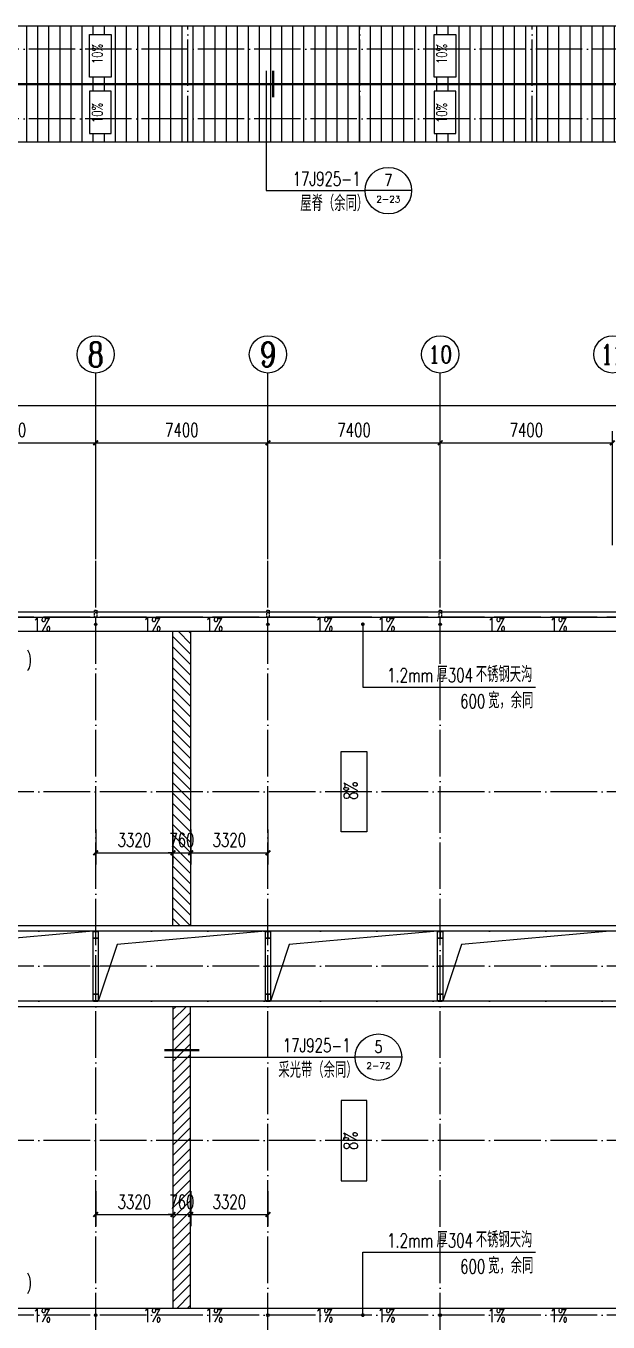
# Model space of a CAD drawing. Extents: x 13276711 to 13543385, y -848943 to -68012.
# Drawn here: x 13395188 to 13420196, y -515042 to -459322 of the extents above; entities that cross this region are included whole.
import ezdxf
from ezdxf.enums import TextEntityAlignment as Align

# ---------------------------------------------------------------- set-up
doc = ezdxf.new("R2010")
doc.units = 0
doc.header["$LTSCALE"] = 1000
doc.header["$MEASUREMENT"] = 0
doc.linetypes.add('DASH', pattern=[0.35, 0.25, -0.1])
doc.linetypes.add('DOTE', pattern=[2.42, 2, -0.2, 0.02, -0.2])
for name, color, linetype in [('AXIS', 3, 'Continuous'), ('AXIS_TEXT', 7, 'Continuous'), ('COLUMN', 2, 'Continuous'), ('DIM_IDEN', 3, 'Continuous'), ('DIM_LEAD', 3, 'Continuous'), ('DIM_SYMB', 3, 'Continuous'), ('DOTE', 1, 'DOTE'), ('PUB_DIM', 3, 'Continuous'), ('PUB_TEXT', 7, 'Continuous'), ('WALL-PARAPET', 6, 'Continuous'), ('填充', 251, 'Continuous'), ('采光带', 4, 'Continuous'), ('雨水管', 4, 'Continuous')]:
    doc.layers.add(name, color=color, linetype=linetype)
doc.styles.add('_TCH_AXIS', font='COMPLEX', dxfattribs={"bigfont": 'GBCBIG'})
doc.styles.add('_TCH_DIM', font='SIMPLEX', dxfattribs={"bigfont": 'GBCBIG'})
doc.styles.add('_TCH_DIM_T3', font='SIMPLEX', dxfattribs={"width": 0.705882, "bigfont": 'GBCBIG'})
doc.styles.add('_TCH_LABEL', font='COMPLEX', dxfattribs={"bigfont": 'GBCBIG'})
doc.styles.add('COMPLEX', font='COMPLEX')
doc.dimstyles.new('_TCH_ARCH&&200', dxfattribs={"dimtxt": 595, "dimasz": 200, "dimexe": 500, "dimexo": 600, "dimgap": 252.5, "dimtad": 1, "dimdec": 0, "dimzin": 0, "dimdsep": 46, "dimtxsty": '_TCH_DIM_T3', "dimblk": 'ARCHTICK', "dimcen": 0.09, "dimclrt": 7, "dimazin": 2, "dimtfac": 1, "dimtdec": 0, "dimtix": 1, "dimtmove": 2, "dimatfit": 3, "dimfxl": 0, "dimtolj": 1, "dimtzin": 0, "dimarcsym": 0})

# ---------------------------------------------------------------- blocks, each defined once
blk = doc.blocks.new('A$C0FCD69EC')
at = {"layer": 'COLUMN'}
blk.add_hatch(color=256, dxfattribs=at).paths.add_polyline_path([(300, 180), (294, 180), (294, 94), (6, 94), (6, 180), (0, 180), (0, 0), (6, 0), (6, 86), (294, 86), (294, 0), (300, 0)])
blk.add_lwpolyline([(300, 0), (294, 0), (294, 86), (6, 86), (6, 0), (0, 0), (0, 180), (6, 180), (6, 94), (294, 94), (294, 180), (300, 180)], close=True, dxfattribs=at)
blk = doc.blocks.new('A$C22C4548D')
blk.add_line((0, 10), (300, 10))
blk.add_lwpolyline([(30, 20), (270, 20), (270, 0), (30, 0)], close=True)
blk = doc.blocks.new('_AXISO')
blk.add_circle((0, 0), 0.5)
at = {"layer": 'AXIS_TEXT', "style": 'COMPLEX', "width": 1.041667}
blk.add_attdef('A', text='', height=0.56, dxfattribs=at).set_placement((-0.25, -0.28), (0.25, -0.28), align=Align.FIT)
blk = doc.blocks.new('_ArchTick')
at = {"color": 0, "linetype": 'ByBlock', "const_width": 0.4}
blk.add_lwpolyline([(-0.5, -0.5), (0.5, 0.5)], dxfattribs=at)
blk = doc.blocks.new('*D284')
at = {"layer": 'AXIS', "color": 0, "lineweight": -2}
for p, q in [((13346145, -481643), (13346145, -475143)), ((13509425, -481643), (13509425, -475143)), ((13346145, -475643), (13509425, -475643))]:
    blk.add_line(p, q, dxfattribs=at)
at = {"layer": 'Defpoints', "color": 0}
for p in [(13509425, -475643), (13346145, -482243), (13509425, -482243)]:
    blk.add_point(p, dxfattribs=at)
at = {"layer": 'AXIS', "color": 0, "lineweight": -2, "xscale": 200, "yscale": 200, "zscale": 200, "rotation": 180}
blk.add_blockref('_ArchTick', (13346145, -475643), dxfattribs=at)
at = {"layer": 'AXIS', "color": 0, "lineweight": -2, "xscale": 200, "yscale": 200, "zscale": 200}
blk.add_blockref('_ArchTick', (13509425, -475643), dxfattribs=at)
at = {"layer": 'AXIS', "color": 7, "insert": (13427785, -475093), "char_height": 595, "attachment_point": 5, "style": '_TCH_DIM_T3'}
blk.add_mtext('\\A1;163280', dxfattribs=at)
blk = doc.blocks.new('*D292')
at = {"layer": 'AXIS', "color": 0, "lineweight": -2}
for p, q in [((13390785, -481643), (13390785, -476743)), ((13398185, -481643), (13398185, -476743)), ((13390785, -477243), (13398185, -477243))]:
    blk.add_line(p, q, dxfattribs=at)
at = {"layer": 'Defpoints', "color": 0}
for p in [(13398185, -477243), (13390785, -482243), (13398185, -482243)]:
    blk.add_point(p, dxfattribs=at)
at = {"layer": 'AXIS', "color": 0, "lineweight": -2, "xscale": 200, "yscale": 200, "zscale": 200, "rotation": 180}
blk.add_blockref('_ArchTick', (13390785, -477243), dxfattribs=at)
at = {"layer": 'AXIS', "color": 0, "lineweight": -2, "xscale": 200, "yscale": 200, "zscale": 200}
blk.add_blockref('_ArchTick', (13398185, -477243), dxfattribs=at)
at = {"layer": 'AXIS', "color": 7, "insert": (13394485, -476693), "char_height": 595, "attachment_point": 5, "style": '_TCH_DIM_T3'}
blk.add_mtext('\\A1;7400', dxfattribs=at)
blk = doc.blocks.new('*D293')
at = {"layer": 'AXIS', "color": 0, "lineweight": -2}
for p, q in [((13398185, -481643), (13398185, -476743)), ((13405585, -481643), (13405585, -476743)), ((13398185, -477243), (13405585, -477243))]:
    blk.add_line(p, q, dxfattribs=at)
at = {"layer": 'Defpoints', "color": 0}
for p in [(13405585, -477243), (13398185, -482243), (13405585, -482243)]:
    blk.add_point(p, dxfattribs=at)
at = {"layer": 'AXIS', "color": 0, "lineweight": -2, "xscale": 200, "yscale": 200, "zscale": 200, "rotation": 180}
blk.add_blockref('_ArchTick', (13398185, -477243), dxfattribs=at)
at = {"layer": 'AXIS', "color": 0, "lineweight": -2, "xscale": 200, "yscale": 200, "zscale": 200}
blk.add_blockref('_ArchTick', (13405585, -477243), dxfattribs=at)
at = {"layer": 'AXIS', "color": 7, "insert": (13401885, -476693), "char_height": 595, "attachment_point": 5, "style": '_TCH_DIM_T3'}
blk.add_mtext('\\A1;7400', dxfattribs=at)
blk = doc.blocks.new('*D294')
at = {"layer": 'AXIS', "color": 0, "lineweight": -2}
for p, q in [((13405585, -481643), (13405585, -476743)), ((13412985, -481643), (13412985, -476743)), ((13405585, -477243), (13412985, -477243))]:
    blk.add_line(p, q, dxfattribs=at)
at = {"layer": 'Defpoints', "color": 0}
for p in [(13412985, -477243), (13405585, -482243), (13412985, -482243)]:
    blk.add_point(p, dxfattribs=at)
at = {"layer": 'AXIS', "color": 0, "lineweight": -2, "xscale": 200, "yscale": 200, "zscale": 200, "rotation": 180}
blk.add_blockref('_ArchTick', (13405585, -477243), dxfattribs=at)
at = {"layer": 'AXIS', "color": 0, "lineweight": -2, "xscale": 200, "yscale": 200, "zscale": 200}
blk.add_blockref('_ArchTick', (13412985, -477243), dxfattribs=at)
at = {"layer": 'AXIS', "color": 7, "insert": (13409285, -476693), "char_height": 595, "attachment_point": 5, "style": '_TCH_DIM_T3'}
blk.add_mtext('\\A1;7400', dxfattribs=at)
blk = doc.blocks.new('*D295')
at = {"layer": 'AXIS', "color": 0, "lineweight": -2}
for p, q in [((13412985, -481643), (13412985, -476743)), ((13420385, -481643), (13420385, -476743)), ((13412985, -477243), (13420385, -477243))]:
    blk.add_line(p, q, dxfattribs=at)
at = {"layer": 'Defpoints', "color": 0}
for p in [(13420385, -477243), (13412985, -482243), (13420385, -482243)]:
    blk.add_point(p, dxfattribs=at)
at = {"layer": 'AXIS', "color": 0, "lineweight": -2, "xscale": 200, "yscale": 200, "zscale": 200, "rotation": 180}
blk.add_blockref('_ArchTick', (13412985, -477243), dxfattribs=at)
at = {"layer": 'AXIS', "color": 0, "lineweight": -2, "xscale": 200, "yscale": 200, "zscale": 200}
blk.add_blockref('_ArchTick', (13420385, -477243), dxfattribs=at)
at = {"layer": 'AXIS', "color": 7, "insert": (13416685, -476693), "char_height": 595, "attachment_point": 5, "style": '_TCH_DIM_T3'}
blk.add_mtext('\\A1;7400', dxfattribs=at)
blk = doc.blocks.new('*D737')
at = {"layer": 'Defpoints', "color": 0}
for p in [(13398185, -508819), (13401505, -508819), (13401505, -510419)]:
    blk.add_point(p, dxfattribs=at)
at = {"layer": 'PUB_DIM', "color": 0, "lineweight": -2}
for p, q in [((13398185, -509419), (13398185, -510919)), ((13401505, -509419), (13401505, -510919)), ((13398185, -510419), (13401505, -510419))]:
    blk.add_line(p, q, dxfattribs=at)
at = {"layer": 'PUB_DIM', "color": 0, "lineweight": -2, "xscale": 200, "yscale": 200, "zscale": 200, "rotation": 180}
blk.add_blockref('_ArchTick', (13398185, -510419), dxfattribs=at)
at = {"layer": 'PUB_DIM', "color": 0, "lineweight": -2, "xscale": 200, "yscale": 200, "zscale": 200}
blk.add_blockref('_ArchTick', (13401505, -510419), dxfattribs=at)
at = {"layer": 'PUB_DIM', "color": 7, "insert": (13399845, -509869), "char_height": 595, "attachment_point": 5, "style": '_TCH_DIM_T3'}
blk.add_mtext('\\A1;3320', dxfattribs=at)
blk = doc.blocks.new('*D738')
at = {"layer": 'Defpoints', "color": 0}
for p in [(13401505, -508819), (13402265, -508819), (13402265, -510419)]:
    blk.add_point(p, dxfattribs=at)
at = {"layer": 'PUB_DIM', "color": 0, "lineweight": -2}
for p, q in [((13401505, -509419), (13401505, -510919)), ((13402265, -509419), (13402265, -510919)), ((13401505, -510419), (13401305, -510419)), ((13401505, -510419), (13402265, -510419)), ((13402265, -510419), (13402465, -510419))]:
    blk.add_line(p, q, dxfattribs=at)
at = {"layer": 'PUB_DIM', "color": 0, "lineweight": -2, "xscale": 200, "yscale": 200, "zscale": 200}
blk.add_blockref('_ArchTick', (13401505, -510419), dxfattribs=at)
at = {"layer": 'PUB_DIM', "color": 0, "lineweight": -2, "xscale": 200, "yscale": 200, "zscale": 200, "rotation": 180}
blk.add_blockref('_ArchTick', (13402265, -510419), dxfattribs=at)
at = {"layer": 'PUB_DIM', "color": 7, "insert": (13401885, -509869), "char_height": 595, "attachment_point": 5, "style": '_TCH_DIM_T3'}
blk.add_mtext('\\A1;760', dxfattribs=at)
blk = doc.blocks.new('*D739')
at = {"layer": 'Defpoints', "color": 0}
for p in [(13402265, -508819), (13405585, -508819), (13405585, -510419)]:
    blk.add_point(p, dxfattribs=at)
at = {"layer": 'PUB_DIM', "color": 0, "lineweight": -2}
for p, q in [((13402265, -509419), (13402265, -510919)), ((13405585, -509419), (13405585, -510919)), ((13402265, -510419), (13405585, -510419))]:
    blk.add_line(p, q, dxfattribs=at)
at = {"layer": 'PUB_DIM', "color": 0, "lineweight": -2, "xscale": 200, "yscale": 200, "zscale": 200, "rotation": 180}
blk.add_blockref('_ArchTick', (13402265, -510419), dxfattribs=at)
at = {"layer": 'PUB_DIM', "color": 0, "lineweight": -2, "xscale": 200, "yscale": 200, "zscale": 200}
blk.add_blockref('_ArchTick', (13405585, -510419), dxfattribs=at)
at = {"layer": 'PUB_DIM', "color": 7, "insert": (13403925, -509869), "char_height": 595, "attachment_point": 5, "style": '_TCH_DIM_T3'}
blk.add_mtext('\\A1;3320', dxfattribs=at)
blk = doc.blocks.new('*D740')
at = {"layer": 'Defpoints', "color": 0}
for p in [(13398185, -493266), (13401505, -493266), (13401505, -494866)]:
    blk.add_point(p, dxfattribs=at)
at = {"layer": 'PUB_DIM', "color": 0, "lineweight": -2}
for p, q in [((13398185, -493866), (13398185, -495366)), ((13401505, -493866), (13401505, -495366)), ((13398185, -494866), (13401505, -494866))]:
    blk.add_line(p, q, dxfattribs=at)
at = {"layer": 'PUB_DIM', "color": 0, "lineweight": -2, "xscale": 200, "yscale": 200, "zscale": 200, "rotation": 180}
blk.add_blockref('_ArchTick', (13398185, -494866), dxfattribs=at)
at = {"layer": 'PUB_DIM', "color": 0, "lineweight": -2, "xscale": 200, "yscale": 200, "zscale": 200}
blk.add_blockref('_ArchTick', (13401505, -494866), dxfattribs=at)
at = {"layer": 'PUB_DIM', "color": 7, "insert": (13399845, -494316), "char_height": 595, "attachment_point": 5, "style": '_TCH_DIM_T3'}
blk.add_mtext('\\A1;3320', dxfattribs=at)
blk = doc.blocks.new('*D741')
at = {"layer": 'Defpoints', "color": 0}
for p in [(13401505, -493266), (13402265, -493266), (13402265, -494866)]:
    blk.add_point(p, dxfattribs=at)
at = {"layer": 'PUB_DIM', "color": 0, "lineweight": -2}
for p, q in [((13401505, -493866), (13401505, -495366)), ((13402265, -493866), (13402265, -495366)), ((13401505, -494866), (13401305, -494866)), ((13401505, -494866), (13402265, -494866)), ((13402265, -494866), (13402465, -494866))]:
    blk.add_line(p, q, dxfattribs=at)
at = {"layer": 'PUB_DIM', "color": 0, "lineweight": -2, "xscale": 200, "yscale": 200, "zscale": 200}
blk.add_blockref('_ArchTick', (13401505, -494866), dxfattribs=at)
at = {"layer": 'PUB_DIM', "color": 0, "lineweight": -2, "xscale": 200, "yscale": 200, "zscale": 200, "rotation": 180}
blk.add_blockref('_ArchTick', (13402265, -494866), dxfattribs=at)
at = {"layer": 'PUB_DIM', "color": 7, "insert": (13401885, -494316), "char_height": 595, "attachment_point": 5, "style": '_TCH_DIM_T3'}
blk.add_mtext('\\A1;760', dxfattribs=at)
blk = doc.blocks.new('*D742')
at = {"layer": 'Defpoints', "color": 0}
for p in [(13402265, -493266), (13405585, -493266), (13405585, -494866)]:
    blk.add_point(p, dxfattribs=at)
at = {"layer": 'PUB_DIM', "color": 0, "lineweight": -2}
for p, q in [((13402265, -493866), (13402265, -495366)), ((13405585, -493866), (13405585, -495366)), ((13402265, -494866), (13405585, -494866))]:
    blk.add_line(p, q, dxfattribs=at)
at = {"layer": 'PUB_DIM', "color": 0, "lineweight": -2, "xscale": 200, "yscale": 200, "zscale": 200, "rotation": 180}
blk.add_blockref('_ArchTick', (13402265, -494866), dxfattribs=at)
at = {"layer": 'PUB_DIM', "color": 0, "lineweight": -2, "xscale": 200, "yscale": 200, "zscale": 200}
blk.add_blockref('_ArchTick', (13405585, -494866), dxfattribs=at)
at = {"layer": 'PUB_DIM', "color": 7, "insert": (13403925, -494316), "char_height": 595, "attachment_point": 5, "style": '_TCH_DIM_T3'}
blk.add_mtext('\\A1;3320', dxfattribs=at)

msp = doc.modelspace()

# ---------------------------------------------------------------- hatches: boundary and pattern name
at = {"layer": '填充', "ltscale": 0.5}
h = msp.add_hatch(dxfattribs=at)
h.set_pattern_fill('ANSI31', color=256, scale=300, angle=45, style=0)
h.set_pattern_definition([(90, (428842.86, 37920.97), (-476.25, 9e-14), [])])
h.paths.add_polyline_path([(13513467.3, -459322.1), (13364807.3, -459322.1), (13364807.3, -461822.1), (13513467.3, -461822.1)])
h.paths.add_polyline_path([(13457120.8, -459697.1), (13458053.8, -459697.1), (13458053.8, -461522.1), (13457120.8, -461522.1)], flags=16)
h.paths.add_polyline_path([(13443253.8, -461522.1), (13442320.8, -461522.1), (13442320.8, -459697.1), (13443253.8, -459697.1)], flags=16)
h.paths.add_polyline_path([(13471920.8, -459697.1), (13472853.8, -459697.1), (13472853.8, -461522.1), (13471920.8, -461522.1)], flags=16)
h.paths.add_polyline_path([(13428453.8, -461522.1), (13427520.8, -461522.1), (13427520.8, -459697.1), (13428453.8, -459697.1)], flags=16)
h.paths.add_polyline_path([(13486720.8, -459697.1), (13487653.8, -459697.1), (13487653.8, -461522.1), (13486720.8, -461522.1)], flags=16)
h.paths.add_polyline_path([(13413653.8, -461522.1), (13412720.8, -461522.1), (13412720.8, -459697.1), (13413653.8, -459697.1)], flags=16)
h.paths.add_polyline_path([(13501520.8, -459697.1), (13502453.8, -459697.1), (13502453.8, -461522.1), (13501520.8, -461522.1)], flags=16)
h.paths.add_polyline_path([(13398853.8, -461522.1), (13397920.8, -461522.1), (13397920.8, -459697.1), (13398853.8, -459697.1)], flags=16)
h.paths.add_polyline_path([(13384053.8, -461522.1), (13383120.8, -461522.1), (13383120.8, -459697.1), (13384053.8, -459697.1)], flags=16)
h.paths.add_polyline_path([(13369253.8, -461522.1), (13368320.8, -461522.1), (13368320.8, -459697.1), (13369253.8, -459697.1)], flags=16)
h.paths.add_polyline_path([(13513467.3, -461822.1), (13364807.3, -461822.1), (13364807.3, -464322.1), (13513467.3, -464322.1)])
h.paths.add_polyline_path([(13457120.8, -462122.1), (13458053.8, -462122.1), (13458053.8, -463947.1), (13457120.8, -463947.1)], flags=16)
h.paths.add_polyline_path([(13443253.8, -463947.1), (13442320.8, -463947.1), (13442320.8, -462122.1), (13443253.8, -462122.1)], flags=16)
h.paths.add_polyline_path([(13471920.8, -462122.1), (13472853.8, -462122.1), (13472853.8, -463947.1), (13471920.8, -463947.1)], flags=16)
h.paths.add_polyline_path([(13428453.8, -463947.1), (13427520.8, -463947.1), (13427520.8, -462122.1), (13428453.8, -462122.1)], flags=16)
h.paths.add_polyline_path([(13486720.8, -462122.1), (13487653.8, -462122.1), (13487653.8, -463947.1), (13486720.8, -463947.1)], flags=16)
h.paths.add_polyline_path([(13413653.8, -463947.1), (13412720.8, -463947.1), (13412720.8, -462122.1), (13413653.8, -462122.1)], flags=16)
h.paths.add_polyline_path([(13501520.8, -462122.1), (13502453.8, -462122.1), (13502453.8, -463947.1), (13501520.8, -463947.1)], flags=16)
h.paths.add_polyline_path([(13398853.8, -463947.1), (13397920.8, -463947.1), (13397920.8, -462122.1), (13398853.8, -462122.1)], flags=16)
h.paths.add_polyline_path([(13384053.8, -463947.1), (13383120.8, -463947.1), (13383120.8, -462122.1), (13384053.8, -462122.1)], flags=16)
h.paths.add_polyline_path([(13369253.8, -463947.1), (13368320.8, -463947.1), (13368320.8, -462122.1), (13369253.8, -462122.1)], flags=16)
h.paths.add_polyline_path([(13368985.8, -461072.2), (13368985.8, -460039), (13368316.5, -460039), (13368316.5, -461072.2)], flags=24)
h.paths.add_polyline_path([(13383785.8, -461072.2), (13383785.8, -460039), (13383116.5, -460039), (13383116.5, -461072.2)], flags=24)
h.paths.add_polyline_path([(13398585.8, -461072.2), (13398585.8, -460039), (13397916.5, -460039), (13397916.5, -461072.2)], flags=24)
h.paths.add_polyline_path([(13413385.8, -461072.2), (13413385.8, -460039), (13412716.5, -460039), (13412716.5, -461072.2)], flags=24)
h.paths.add_polyline_path([(13428185.8, -461072.2), (13428185.8, -460039), (13427516.5, -460039), (13427516.5, -461072.2)], flags=24)
h.paths.add_polyline_path([(13442985.8, -461072.2), (13442985.8, -460039), (13442316.5, -460039), (13442316.5, -461072.2)], flags=24)
h.paths.add_polyline_path([(13457785.8, -461072.2), (13457785.8, -460039), (13457116.5, -460039), (13457116.5, -461072.2)], flags=24)
h.paths.add_polyline_path([(13472585.8, -461072.2), (13472585.8, -460039), (13471916.5, -460039), (13471916.5, -461072.2)], flags=24)
h.paths.add_polyline_path([(13487385.8, -461072.2), (13487385.8, -460039), (13486716.5, -460039), (13486716.5, -461072.2)], flags=24)
h.paths.add_polyline_path([(13502185.8, -461072.2), (13502185.8, -460039), (13501516.5, -460039), (13501516.5, -461072.2)], flags=24)
h.paths.add_polyline_path([(13368985.8, -463605.2), (13368985.8, -462572), (13368316.5, -462572), (13368316.5, -463605.2)], flags=24)
h.paths.add_polyline_path([(13383785.8, -463605.2), (13383785.8, -462572), (13383116.5, -462572), (13383116.5, -463605.2)], flags=24)
h.paths.add_polyline_path([(13398585.8, -463605.2), (13398585.8, -462572), (13397916.5, -462572), (13397916.5, -463605.2)], flags=24)
h.paths.add_polyline_path([(13413385.8, -463605.2), (13413385.8, -462572), (13412716.5, -462572), (13412716.5, -463605.2)], flags=24)
h.paths.add_polyline_path([(13428185.8, -463605.2), (13428185.8, -462572), (13427516.5, -462572), (13427516.5, -463605.2)], flags=24)
h.paths.add_polyline_path([(13442985.8, -463605.2), (13442985.8, -462572), (13442316.5, -462572), (13442316.5, -463605.2)], flags=24)
h.paths.add_polyline_path([(13457785.8, -463605.2), (13457785.8, -462572), (13457116.5, -462572), (13457116.5, -463605.2)], flags=24)
h.paths.add_polyline_path([(13472585.8, -463605.2), (13472585.8, -462572), (13471916.5, -462572), (13471916.5, -463605.2)], flags=24)
h.paths.add_polyline_path([(13487385.8, -463605.2), (13487385.8, -462572), (13486716.5, -462572), (13486716.5, -463605.2)], flags=24)
h.paths.add_polyline_path([(13502185.8, -463605.2), (13502185.8, -462572), (13501516.5, -462572), (13501516.5, -463605.2)], flags=24)
at = {"layer": '采光带'}
h = msp.add_hatch(dxfattribs=at)
h.set_pattern_fill('ANSI31', color=250, scale=200, style=0)
h.set_pattern_definition([(315, (4355286, -724935.24), (-224.506403, -224.506403), [])])
h.paths.add_polyline_path([(13402264.8, -485343.1), (13402264.8, -498003.1), (13401504.8, -498003.1), (13401504.8, -485343.1)])
h = msp.add_hatch(dxfattribs=at)
h.set_pattern_fill('ANSI31', color=250, scale=200, style=0)
h.set_pattern_definition([(45, (4355286, -277050.9), (-224.506403, 224.506403), [])])
h.paths.add_polyline_path([(13402264.8, -514443.1), (13402264.8, -501483.1), (13401504.8, -501483.1), (13401504.8, -514443.1)])

# ---------------------------------------------------------------- linework, layer by layer
at = {"ltscale": 0.5}
for p, q in [((13346384.8, -485343.1), (13509184.8, -485343.1)), ((13346384.8, -514443.1), (13509184.8, -514443.1))]:
    msp.add_line(p, q, dxfattribs=at)
for points in [[(13364807.3, -459322.1), (13513467.3, -459322.1), (13513467.3, -464322.1), (13364807.3, -464322.1)], [(13346144.8, -484503.1), (13509424.8, -484503.1), (13509424.8, -544983.1), (13346144.8, -544983.1)], [(13346384.8, -484743.1), (13509184.8, -484743.1), (13509184.8, -544743.1), (13346384.8, -544743.1)], [(13408730.9, -490514.6), (13409838.8, -490514.6), (13409838.8, -493971.6), (13408730.9, -493971.6)], [(13398074.8, -501243.1), (13398074.8, -498243.1), (13398294.8, -498243.1), (13398294.8, -501243.1)], [(13405474.8, -501243.1), (13405474.8, -498243.1), (13405694.8, -498243.1), (13405694.8, -501243.1)], [(13412874.8, -501243.1), (13412874.8, -498243.1), (13413094.8, -498243.1), (13413094.8, -501243.1)], [(13408730.9, -508971.6), (13409838.8, -508971.6), (13409838.8, -505514.6), (13408730.9, -505514.6)]]:
    msp.add_lwpolyline(points, close=True)
for points in [[(13398853.8, -461522.1), (13397920.8, -461522.1), (13397920.8, -459697.1), (13398853.8, -459697.1)], [(13413653.8, -461522.1), (13412720.8, -461522.1), (13412720.8, -459697.1), (13413653.8, -459697.1)], [(13398853.8, -462122.1), (13397920.8, -462122.1), (13397920.8, -463947.1), (13398853.8, -463947.1)], [(13413653.8, -462122.1), (13412720.8, -462122.1), (13412720.8, -463947.1), (13413653.8, -463947.1)]]:
    msp.add_lwpolyline(points, close=True, dxfattribs=at)
at = {"ltscale": 0.5, "const_width": 100}
msp.add_lwpolyline([(13364807.3, -461822.1), (13513467.3, -461822.1)], dxfattribs=at)
at = {"linetype": 'DASH', "ltscale": 0.3}
for points in [[(13398234.8, -484743.1), (13398134.8, -484743.1), (13398134.8, -484443.1), (13398234.8, -484443.1)], [(13405634.8, -484743.1), (13405534.8, -484743.1), (13405534.8, -484443.1), (13405634.8, -484443.1)], [(13413034.8, -484743.1), (13412934.8, -484743.1), (13412934.8, -484443.1), (13413034.8, -484443.1)]]:
    msp.add_lwpolyline(points, close=True, dxfattribs=at)
for points in [[(13398074.8, -498243.1), (13391700.8, -498813.7), (13390894.8, -501243.1)], [(13405474.8, -498243.1), (13399100.8, -498813.7), (13398294.8, -501243.1)], [(13412874.8, -498243.1), (13406500.8, -498813.7), (13405694.8, -501243.1)], [(13420274.8, -498243.1), (13413900.8, -498813.7), (13413094.8, -501243.1)]]:
    msp.add_lwpolyline(points)
at = {"layer": 'AXIS'}
for p, q in [((13398184.8, -482243.1), (13398184.8, -474243.1)), ((13405584.8, -482243.1), (13405584.8, -474243.1)), ((13412984.8, -482243.1), (13412984.8, -474243.1))]:
    msp.add_line(p, q, dxfattribs=at)
at = {"layer": 'DIM_IDEN'}
for p, q in [((13405502.3, -461252.1), (13405502.3, -466402.1)), ((13405502.3, -466402.1), (13409756.8, -466402.1)), ((13411756.8, -466402.1), (13409756.8, -466402.1)), ((13401134.8, -503655.4), (13404804.8, -503655.4)), ((13404804.8, -503655.4), (13409332.1, -503655.4)), ((13411332.1, -503655.4), (13409332.1, -503655.4))]:
    msp.add_line(p, q, dxfattribs=at)
at = {"layer": 'DIM_IDEN', "const_width": 100}
for points in [[(13405802.3, -461252.1), (13405802.3, -462392.1)], [(13401134.8, -503355.4), (13402634.8, -503355.4)]]:
    msp.add_lwpolyline(points, dxfattribs=at)
at = {"layer": 'DIM_IDEN'}
for centre in [(13410756.8, -466402.1), (13410332.1, -503655.4)]:
    msp.add_circle(centre, 1000, dxfattribs=at)
at = {"layer": 'DIM_LEAD'}
for p, q in [((13409661.4, -485043.1), (13409661.4, -487743.1)), ((13409661.4, -487743.1), (13417084.8, -487743.1)), ((13409661.4, -514743.1), (13409661.4, -512043.1)), ((13409661.4, -512043.1), (13417084.8, -512043.1))]:
    msp.add_line(p, q, dxfattribs=at)
at = {"layer": 'DIM_LEAD', "const_width": 80}
for points in [[(13409661.4, -485003.1, 1), (13409661.4, -485083.1, 1)], [(13409661.4, -514783.1, 1), (13409661.4, -514703.1, 1)]]:
    msp.add_lwpolyline(points, format="xyb", close=True, dxfattribs=at)
at = {"layer": 'DIM_SYMB'}
for points in [[(13398631.8, -461305.6, 0, 0, 0), (13398631.8, -460255.6, 120, 0, 0), (13398631.8, -459805.6, 0, 0, 0)], [(13413431.8, -461305.6, 0, 0, 0), (13413431.8, -460255.6, 120, 0, 0), (13413431.8, -459805.6, 0, 0, 0)], [(13398631.8, -462338.6, 0, 0, 0), (13398631.8, -463388.6, 120, 0, 0), (13398631.8, -463838.6, 0, 0, 0)], [(13413431.8, -462338.6, 0, 0, 0), (13413431.8, -463388.6, 120, 0, 0), (13413431.8, -463838.6, 0, 0, 0)], [(13396367.3, -485043.1, 0, 0, 0), (13397282.2, -485043.1, 160, 0, 0), (13397882.2, -485043.1, 0, 0, 0)], [(13400002.4, -485043.1, 0, 0, 0), (13399087.5, -485043.1, 160, 0, 0), (13398487.5, -485043.1, 0, 0, 0)], [(13403767.3, -485043.1, 0, 0, 0), (13404682.2, -485043.1, 160, 0, 0), (13405282.2, -485043.1, 0, 0, 0)], [(13407402.4, -485043.1, 0, 0, 0), (13406487.5, -485043.1, 160, 0, 0), (13405887.5, -485043.1, 0, 0, 0)], [(13411167.3, -485043.1, 0, 0, 0), (13412082.2, -485043.1, 160, 0, 0), (13412682.2, -485043.1, 0, 0, 0)], [(13414802.4, -485043.1, 0, 0, 0), (13413887.5, -485043.1, 160, 0, 0), (13413287.5, -485043.1, 0, 0, 0)], [(13418567.3, -485043.1, 0, 0, 0), (13419482.2, -485043.1, 160, 0, 0), (13420082.2, -485043.1, 0, 0, 0)], [(13396367.3, -514743.1, 0, 0, 0), (13397282.2, -514743.1, 160, 0, 0), (13397882.2, -514743.1, 0, 0, 0)], [(13400002.4, -514743.1, 0, 0, 0), (13399087.5, -514743.1, 160, 0, 0), (13398487.5, -514743.1, 0, 0, 0)], [(13403767.3, -514743.1, 0, 0, 0), (13404682.2, -514743.1, 160, 0, 0), (13405282.2, -514743.1, 0, 0, 0)], [(13407402.4, -514743.1, 0, 0, 0), (13406487.5, -514743.1, 160, 0, 0), (13405887.5, -514743.1, 0, 0, 0)], [(13411167.3, -514743.1, 0, 0, 0), (13412082.2, -514743.1, 160, 0, 0), (13412682.2, -514743.1, 0, 0, 0)], [(13414802.4, -514743.1, 0, 0, 0), (13413887.5, -514743.1, 160, 0, 0), (13413287.5, -514743.1, 0, 0, 0)], [(13418567.3, -514743.1, 0, 0, 0), (13419482.2, -514743.1, 160, 0, 0), (13420082.2, -514743.1, 0, 0, 0)]]:
    msp.add_lwpolyline(points, format="xyseb", dxfattribs=at)
at = {"layer": 'DOTE'}
for p, q in [((13402137.3, -464322.1), (13402137.3, -459322.1)), ((13409537.3, -464322.1), (13409537.3, -459322.1)), ((13416937.3, -464322.1), (13416937.3, -459322.1)), ((13513467.3, -460322.1), (13364807.3, -460322.1)), ((13513467.3, -461822.1), (13364807.3, -461822.1)), ((13513467.3, -463322.1), (13364807.3, -463322.1)), ((13398184.8, -547243.1), (13398184.8, -482243.1)), ((13405584.8, -547243.1), (13405584.8, -482243.1)), ((13412984.8, -547243.1), (13412984.8, -482243.1)), ((13511684.8, -484743.1), (13343884.8, -484743.1)), ((13511684.8, -492243.1), (13343884.8, -492243.1)), ((13511684.8, -498243.1), (13343884.8, -498243.1)), ((13511684.8, -499743.1), (13343884.8, -499743.1)), ((13511684.8, -501243.1), (13343884.8, -501243.1)), ((13511684.8, -507243.1), (13343884.8, -507243.1)), ((13511684.8, -514743.1), (13343884.8, -514743.1))]:
    msp.add_line(p, q, dxfattribs=at)
at = {"layer": 'PUB_DIM'}
for points in [[(13409647.1, -493468.1, 0, 0, 0), (13409647.1, -491568.1, 160, 0, 0), (13409647.1, -490968.1, 0, 0, 0)], [(13409647.1, -506018.1, 0, 0, 0), (13409647.1, -507918.1, 160, 0, 0), (13409647.1, -508518.1, 0, 0, 0)]]:
    msp.add_lwpolyline(points, format="xyseb", dxfattribs=at)
at = {"layer": 'WALL-PARAPET'}
for p, q in [((13501874.8, -498003.1), (13353694.8, -498003.1)), ((13501874.8, -498243.1), (13353694.8, -498243.1)), ((13501874.8, -501243.1), (13353694.8, -501243.1)), ((13501874.8, -501483.1), (13353694.8, -501483.1))]:
    msp.add_line(p, q, dxfattribs=at)
at = {"layer": '采光带', "color": 4}
for points in [[(13402264.8, -485343.1), (13402264.8, -498003.1), (13401504.8, -498003.1), (13401504.8, -485343.1)], [(13402264.8, -514443.1), (13402264.8, -501483.1), (13401504.8, -501483.1), (13401504.8, -514443.1)]]:
    msp.add_lwpolyline(points, close=True, dxfattribs=at)
at = {"layer": '雨水管'}
for centre in [(13398184.9, -485043.1), (13405584.9, -485043.1), (13412984.9, -485043.1), (13398184.9, -514743.1), (13405584.9, -514743.1), (13412984.9, -514743.1)]:
    msp.add_circle(centre, 55, dxfattribs=at)

# ---------------------------------------------------------------- block references
for p in [(13398030.8, -499753.1), (13405430.8, -499753.1), (13412830.8, -499753.1)]:
    msp.add_blockref('A$C22C4548D', p)
at = {"layer": 'AXIS'}
ref = msp.add_blockref('_AXISO', (13398184.8, -473443.1), dxfattribs=dict(at, xscale=1600, yscale=1600, zscale=1600))
ref.add_attrib('A', '8', dxfattribs={"layer": 'AXIS_TEXT', "ltscale": 0.5, "height": 1065, "style": '_TCH_AXIS'}).set_placement((13397829.8, -473975.6), (13398539.9, -473975.6), align=Align.FIT)
ref = msp.add_blockref('_AXISO', (13405584.8, -473443.1), dxfattribs=dict(at, xscale=1600, yscale=1600, zscale=1600))
ref.add_attrib('A', '9', dxfattribs={"layer": 'AXIS_TEXT', "ltscale": 0.5, "height": 1065, "style": '_TCH_AXIS'}).set_placement((13405229.8, -473975.6), (13405939.9, -473975.6), align=Align.FIT)
ref = msp.add_blockref('_AXISO', (13412984.8, -473443.1), dxfattribs=dict(at, xscale=1600, yscale=1600, zscale=1600))
ref.add_attrib('A', '10', dxfattribs={"layer": 'AXIS_TEXT', "ltscale": 0.5, "height": 750.73, "style": '_TCH_AXIS'}).set_placement((13412466.5, -473818.4), (13413503.2, -473818.4), align=Align.FIT)
ref = msp.add_blockref('_AXISO', (13420384.8, -473443.1), dxfattribs=dict(at, xscale=1600, yscale=1600, zscale=1600))
ref.add_attrib('A', '11', dxfattribs={"layer": 'AXIS_TEXT', "ltscale": 0.5, "height": 842.89, "style": '_TCH_AXIS'}).set_placement((13419903.2, -473864.5), (13420866.5, -473864.5), align=Align.FIT)
at = {"layer": 'COLUMN', "xscale": -1, "rotation": 270}
for p in [(13398094.8, -498543.1), (13405494.8, -498543.1), (13412894.8, -498543.1), (13398094.8, -501243.1), (13405494.8, -501243.1), (13412894.8, -501243.1)]:
    msp.add_blockref('A$C0FCD69EC', p, dxfattribs=at)

# ---------------------------------------------------------------- texts
at = {"layer": 'PUB_TEXT', "style": '_TCH_DIM', "width": 0.705882}
for s, height, p in [('10%%%', 446.25, (13398474.3, -460960.6)), ('10%%%', 446.25, (13413274.3, -460960.6)), ('10%%%', 446.25, (13398474.3, -463493.6)), ('10%%%', 446.25, (13413274.3, -463493.6)), ('8%', 595, (13409437.1, -492598.1)), ('8%', 595, (13409437.1, -507648.1))]:
    msp.add_text(s, height=height, rotation=90, dxfattribs=at).set_placement(p)
at = {"layer": 'PUB_TEXT', "width": 0.705882}
for s, style, p in [('17J925-1', '_TCH_LABEL', (13406646.8, -466192.1)), ('1%%%', '_TCH_DIM', (13395477.3, -485340.6)), ('1%%%', '_TCH_DIM', (13400212.4, -485340.6)), ('1%%%', '_TCH_DIM', (13402877.3, -485340.6)), ('1%%%', '_TCH_DIM', (13407612.4, -485340.6)), ('1%%%', '_TCH_DIM', (13410277.3, -485340.6)), ('1%%%', '_TCH_DIM', (13415012.4, -485340.6)), ('1%%%', '_TCH_DIM', (13417677.3, -485340.6)), (')', '_TCH_DIM', (13395196.6, -486853.1)), ('1.2mm', '_TCH_DIM', (13410702.7, -487533.1)), ('304', '_TCH_DIM', (13413314.2, -487533.1)), ('600', '_TCH_DIM', (13413842.9, -488653.1)), ('17J925-1', '_TCH_LABEL', (13406222.1, -503445.4)), ('1.2mm', '_TCH_DIM', (13410702.7, -511833.1)), ('304', '_TCH_DIM', (13413314.2, -511833.1)), ('600', '_TCH_DIM', (13413842.9, -512953.1)), (')', '_TCH_DIM', (13395196.6, -513633.1)), ('1%%%', '_TCH_DIM', (13395477.3, -515040.6)), ('1%%%', '_TCH_DIM', (13400212.4, -515040.6)), ('1%%%', '_TCH_DIM', (13402877.3, -515040.6)), ('1%%%', '_TCH_DIM', (13407612.4, -515040.6)), ('1%%%', '_TCH_DIM', (13410277.3, -515040.6)), ('1%%%', '_TCH_DIM', (13415012.4, -515040.6)), ('1%%%', '_TCH_DIM', (13417677.3, -515040.6))]:
    msp.add_text(s, height=595, dxfattribs=dict(at, style=style)).set_placement(p)
at = {"layer": 'PUB_TEXT', "style": '_TCH_LABEL'}
for s, height, p, p2 in [('7', 522, (13410582.8, -466217), (13410930.8, -466217)), ('2-23', 272.78, (13410237.3, -466907.5), (13411276.4, -466907.5)), ('5', 522, (13410158.1, -503470.3), (13410506.1, -503470.3)), ('2-72', 272.78, (13409812.5, -504160.8), (13410851.6, -504160.8))]:
    msp.add_text(s, height=height, dxfattribs=at).set_placement(p, p2, align=Align.FIT)
at = {"layer": 'PUB_TEXT'}
for s, height, style, p in [('屋脊（余同）', 675.18, '_TCH_LABEL', (13406972.4, -467282)), ('厚', 675.2, '_TCH_DIM', (13412822.7, -487533.1)), ('不锈钢天沟', 675.18, '_TCH_DIM', (13414514.2, -487533.1)), ('宽，余同', 675.18, '_TCH_DIM', (13415042.9, -488653.1)), ('采光带（余同）', 675.18, '_TCH_LABEL', (13406033.8, -504540.5)), ('厚', 675.2, '_TCH_DIM', (13412822.7, -511833.1)), ('不锈钢天沟', 675.18, '_TCH_DIM', (13414514.2, -511833.1)), ('宽，余同', 675.18, '_TCH_DIM', (13415042.9, -512953.1))]:
    msp.add_text(s, height=height, dxfattribs=dict(at, style=style)).set_placement(p)

# ---------------------------------------------------------------- dimensions: what is measured, and where the dimension line sits
at = {"layer": 'AXIS'}
for p1, p2, distance, text, picture, middle in [((13346144.8, -482243.1), (13509424.8, -482243.1), 6600, '163280', '*D284', (13427784.8, -475093.1)), ((13390784.8, -482243.1), (13398184.8, -482243.1), 5000, '7400', '*D292', (13394484.8, -476693.1)), ((13398184.8, -482243.1), (13405584.8, -482243.1), 5000, '7400', '*D293', (13401884.8, -476693.1)), ((13405584.8, -482243.1), (13412984.8, -482243.1), 5000, '7400', '*D294', (13409284.8, -476693.1)), ((13412984.8, -482243.1), (13420384.8, -482243.1), 5000, '7400', '*D295', (13416684.8, -476693.1))]:
    dim = msp.add_aligned_dim(p1=p1, p2=p2, distance=distance, text=text, dimstyle='_TCH_ARCH&&200', dxfattribs=at)
    dim.commit()
    dim.dimension.update_dxf_attribs({"geometry": picture, "text_midpoint": middle})
at = {"layer": 'PUB_DIM'}
for p1, p2, text, picture, middle in [((13398184.8, -493265.7), (13401504.8, -493265.7), '3320', '*D740', (13399844.8, -494315.7)), ((13401504.8, -493265.7), (13402264.8, -493265.7), '760', '*D741', (13401884.8, -494315.7)), ((13402264.8, -493265.7), (13405584.8, -493265.7), '3320', '*D742', (13403924.8, -494315.7)), ((13398184.8, -508818.8), (13401504.8, -508818.8), '3320', '*D737', (13399844.8, -509868.8)), ((13401504.8, -508818.8), (13402264.8, -508818.8), '760', '*D738', (13401884.8, -509868.8)), ((13402264.8, -508818.8), (13405584.8, -508818.8), '3320', '*D739', (13403924.8, -509868.8))]:
    dim = msp.add_aligned_dim(p1=p1, p2=p2, distance=-1600, text=text, dimstyle='_TCH_ARCH&&200', dxfattribs=at)
    dim.commit()
    dim.dimension.update_dxf_attribs({"geometry": picture, "text_midpoint": middle})

doc.saveas('drawing.dxf')
